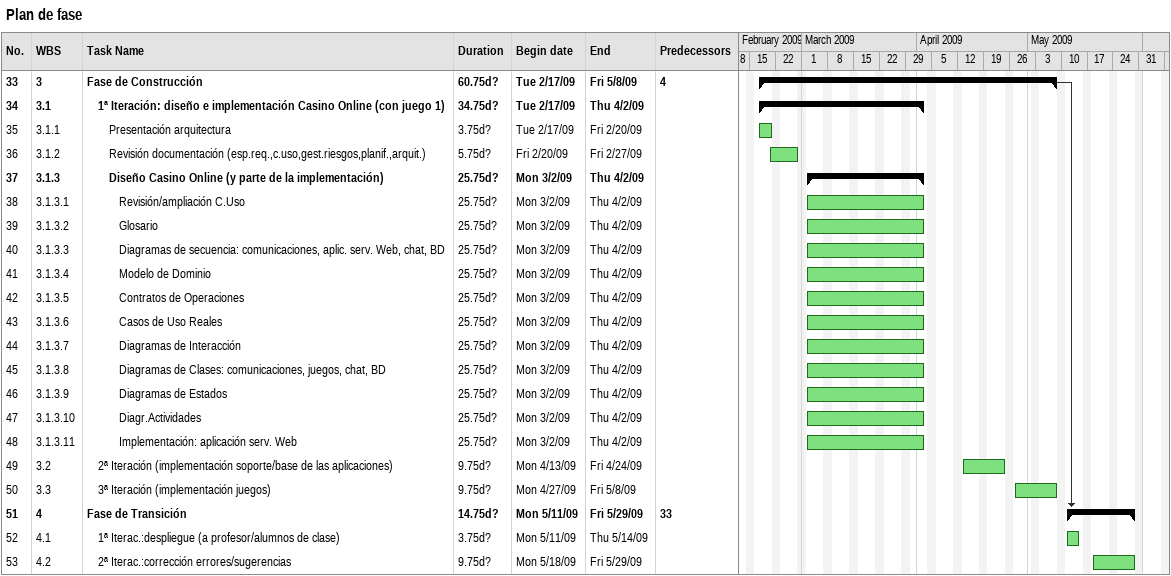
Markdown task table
Plan de fase

| ID | WBS | Task | Duration | Start | Finish | Predecessors |
|---|---|---|---|---|---|---|
| 33 | 3 | **Fase de Construcción** | 60.75d? | 2009-02-17 | 2009-05-08 | 4 |
| 34 | 3.1 | **1ª Iteración: diseño e implementación Casino Online (con juego 1)** | 34.75d? | 2009-02-17 | 2009-04-02 |  |
| 35 | 3.1.1 | Presentación arquitectura | 3.75d? | 2009-02-17 | 2009-02-20 |  |
| 36 | 3.1.2 | Revisión documentación (esp.req.,c.uso,gest.riesgos,planif.,arquit.) | 5.75d? | 2009-02-20 | 2009-02-27 |  |
| 37 | 3.1.3 | **Diseño Casino Online (y parte de la implementación)** | 25.75d? | 2009-03-02 | 2009-04-02 |  |
| 38 | 3.1.3.1 | Revisión/ampliación C.Uso | 25.75d? | 2009-03-02 | 2009-04-02 |  |
| 39 | 3.1.3.2 | Glosario | 25.75d? | 2009-03-02 | 2009-04-02 |  |
| 40 | 3.1.3.3 | Diagramas de secuencia: comunicaciones, aplic. serv. Web, chat, BD | 25.75d? | 2009-03-02 | 2009-04-02 |  |
| 41 | 3.1.3.4 | Modelo de Dominio | 25.75d? | 2009-03-02 | 2009-04-02 |  |
| 42 | 3.1.3.5 | Contratos de Operaciones | 25.75d? | 2009-03-02 | 2009-04-02 |  |
| 43 | 3.1.3.6 | Casos de Uso Reales | 25.75d? | 2009-03-02 | 2009-04-02 |  |
| 44 | 3.1.3.7 | Diagramas de Interacción | 25.75d? | 2009-03-02 | 2009-04-02 |  |
| 45 | 3.1.3.8 | Diagramas de Clases: comunicaciones, juegos, chat, BD | 25.75d? | 2009-03-02 | 2009-04-02 |  |
| 46 | 3.1.3.9 | Diagramas de Estados | 25.75d? | 2009-03-02 | 2009-04-02 |  |
| 47 | 3.1.3.10 | Diagr.Actividades | 25.75d? | 2009-03-02 | 2009-04-02 |  |
| 48 | 3.1.3.11 | Implementación: aplicación serv. Web | 25.75d? | 2009-03-02 | 2009-04-02 |  |
| 49 | 3.2 | 2ª Iteración (implementación soporte/base de las aplicaciones) | 9.75d? | 2009-04-13 | 2009-04-24 |  |
| 50 | 3.3 | 3ª Iteración (implementación juegos) | 9.75d? | 2009-04-27 | 2009-05-08 |  |
| 51 | 4 | **Fase de Transición** | 14.75d? | 2009-05-11 | 2009-05-29 | 33 |
| 52 | 4.1 | 1ª Iterac.:despliegue (a profesor/alumnos de clase) | 3.75d? | 2009-05-11 | 2009-05-14 |  |
| 53 | 4.2 | 2ª Iterac.:corrección errores/sugerencias | 9.75d? | 2009-05-18 | 2009-05-29 |  |
